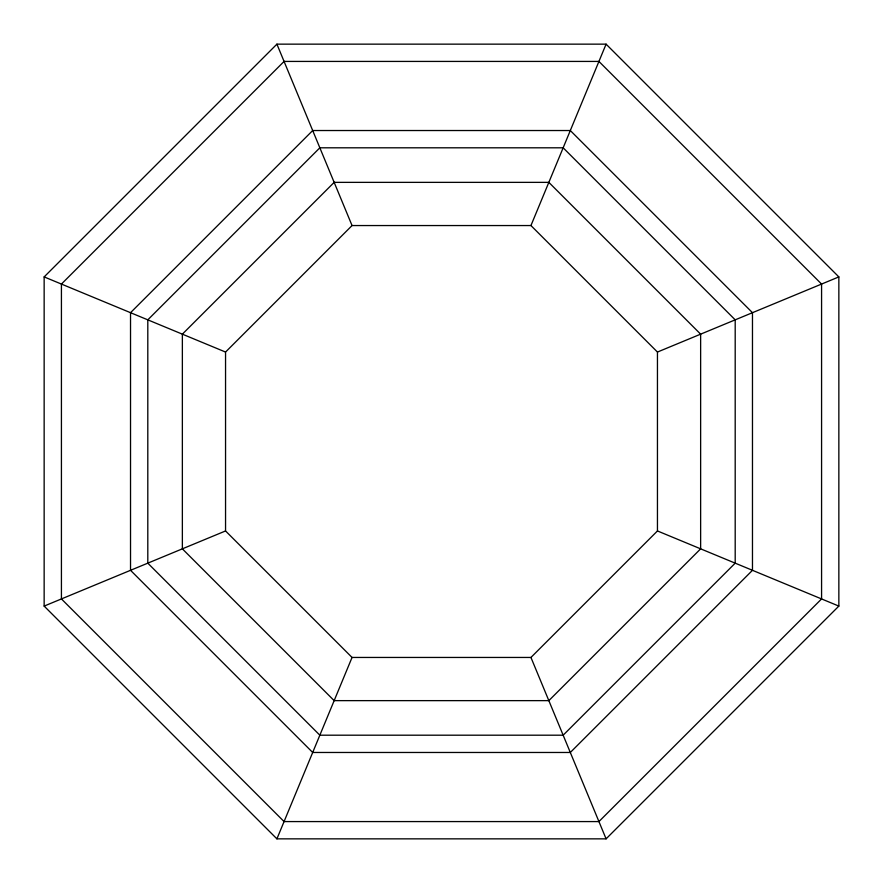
<?xml version="1.0" encoding="UTF-8"?>
<svg xmlns="http://www.w3.org/2000/svg" width="883" height="883" viewBox="0 0 883 883"><rect width="100%" height="100%" fill="white"/><g stroke="black" fill="none" stroke-linecap="round" stroke-linejoin="round"><path stroke-width="1.32" d="M276.909 838.85L44.15 606.091L44.15 276.909L276.909 44.15L606.091 44.15L838.85 276.909L838.85 606.091L606.091 838.85L276.909 838.85L352.052 657.449L225.551 530.948L225.551 352.052L352.052 225.551L530.948 225.551L657.449 352.052L657.449 530.948L530.948 657.449L352.052 657.449M530.948 225.551L606.091 44.15M44.15 606.091L225.551 530.948M657.449 352.052L838.85 276.909M44.15 276.909L225.551 352.052M657.449 530.948L838.85 606.091M276.909 44.15L352.052 225.551M530.948 657.449L606.091 838.85M284.072 61.424L61.424 284.072L61.424 598.928L284.072 821.576L598.928 821.576L821.576 598.928L821.576 284.072L598.928 61.424L284.072 61.424M312.692 130.529L130.529 312.692L130.529 570.308L312.692 752.471L570.308 752.471L752.471 570.308L752.471 312.692L570.308 130.529L312.692 130.529M319.845 147.803L147.803 319.845L147.803 563.155L319.845 735.197L563.155 735.197L735.197 563.155L735.197 319.845L563.155 147.803L319.845 147.803M334.16 182.362L182.362 334.16L182.362 548.84L334.16 700.638L548.84 700.638L700.638 548.84L700.638 334.16L548.84 182.362L334.16 182.362"/></g></svg>
